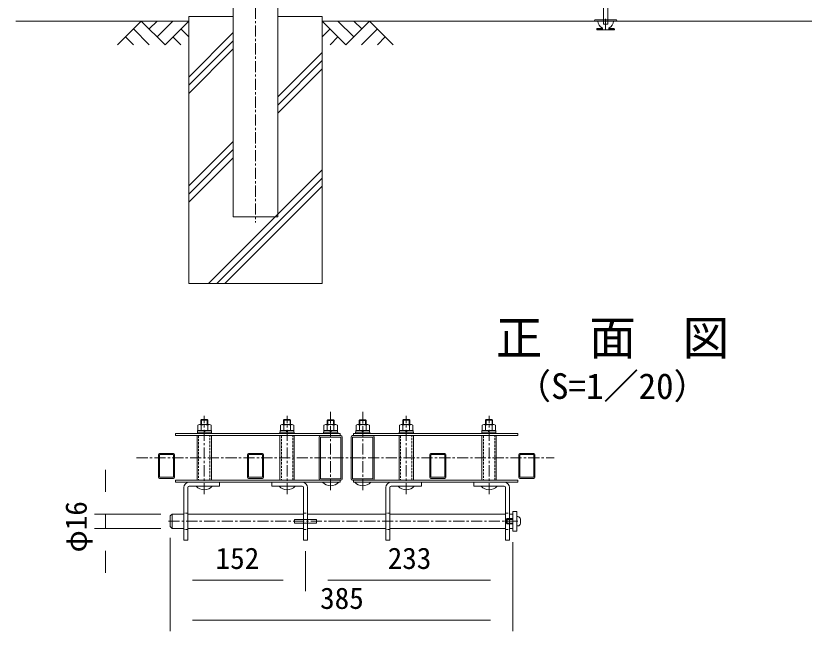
# Model space of a CAD drawing. Units: millimetres, scale not verified. Extents: x -4200 to 4200, y -2970 to 2970.
# Drawn here: x -264 to 1508, y -1904 to -521 of the extents above; entities that cross this region are included whole.
import ezdxf
from ezdxf.enums import TextEntityAlignment as Align

# ---------------------------------------------------------------- set-up
doc = ezdxf.new("R2010")
doc.units = ezdxf.units.MM
doc.header["$LTSCALE"] = 20
doc.linetypes.add('USER1', pattern=[2, 1.25, -0.25, 0.25, -0.25])
doc.linetypes.add('USER2', pattern=[0.375, 0.25, -0.125])
doc.layers.add('0-0_D-TTL-TXT', color=7, linetype='Continuous')
for name, color, linetype, lineweight in [('0-2_D-STR-DIM', 7, 'Continuous', 9), ('0-4_D-BGD', 7, 'Continuous', 9), ('0-5_D-STR1', 1, 'Continuous', 18), ('0-6_D-STR3', 3, 'Continuous', 13), ('0-7_D-BMK', 2, 'USER1', 13), ('0-8_D-STR4', 7, 'Continuous', 9), ('0-9_D-DCR-HCH', 7, 'Continuous', 9)]:
    doc.layers.add(name, color=color, linetype=linetype, lineweight=lineweight)
doc.styles.add('ＭＳ ゴシック', font='')
doc.styles.get('ＭＳ ゴシック').set_extended_font_data('MS Gothic')

msp = doc.modelspace()

# ---------------------------------------------------------------- linework, layer by layer
at = {"layer": '0-2_D-STR-DIM'}
for p, q in [((-62.35, -1591.1), (-62.35, -1541.1)), ((62.09, -1641.1), (-87.35, -1641.1)), ((-62.35, -1641.1), (-62.35, -1673.1)), ((62.09, -1673.1), (-87.35, -1673.1)), ((83.09, -1694.1), (83.09, -1814.38)), ((853.08, -1704.1), (853.08, -1814.38)), ((-62.35, -1723.1), (-62.35, -1773.1)), ((83.09, -1719.1), (83.09, -1904.13)), ((387.08, -1724.1), (387.08, -1814.38)), ((387.08, -1724.1), (387.08, -1814.38)), ((853.08, -1729.1), (853.08, -1904.13)), ((133.09, -1789.38), (337.08, -1789.38)), ((437.08, -1789.38), (803.08, -1789.38)), ((803.08, -1879.13), (133.09, -1879.13))]:
    msp.add_line(p, q, dxfattribs=at)
at = {"layer": '0-4_D-BGD'}
for p, q in [((124.53, -532.58), (-264.08, -532.58)), ((1734.53, -532.58), (424.53, -532.58))]:
    msp.add_line(p, q, dxfattribs=at)
at = {"layer": '0-5_D-STR1'}
for p, q in [((224.53, 1284.42), (224.53, -972.58)), ((324.53, 1284.42), (324.53, -972.58)), ((224.53, -972.58), (324.53, -972.58)), ((417.58, -1561.3), (417.58, -1467.7)), ((420.78, -1464.5), (466.38, -1464.5)), ((469.58, -1467.7), (469.58, -1561.3)), ((489.58, -1467.7), (489.58, -1561.3)), ((538.38, -1464.5), (492.78, -1464.5)), ((541.58, -1561.3), (541.58, -1467.7)), ((58.98, -1504.5), (90.18, -1504.5)), ((258.98, -1504.5), (290.18, -1504.5)), ((700.18, -1504.5), (668.98, -1504.5)), ((900.18, -1504.5), (868.98, -1504.5)), ((56.58, -1558.1), (56.58, -1506.9)), ((92.58, -1506.9), (92.58, -1558.1)), ((256.58, -1558.1), (256.58, -1506.9)), ((292.58, -1506.9), (292.58, -1558.1)), ((666.58, -1506.9), (666.58, -1558.1)), ((702.58, -1558.1), (702.58, -1506.9)), ((866.58, -1506.9), (866.58, -1558.1)), ((902.58, -1558.1), (902.58, -1506.9)), ((90.18, -1560.5), (58.98, -1560.5)), ((290.18, -1560.5), (258.98, -1560.5)), ((466.38, -1564.5), (420.78, -1564.5)), ((492.78, -1564.5), (538.38, -1564.5)), ((668.98, -1560.5), (700.18, -1560.5)), ((868.98, -1560.5), (900.18, -1560.5))]:
    msp.add_line(p, q, dxfattribs=at)
for points in [[(466.38, -1561.3), (420.78, -1561.3), (420.78, -1467.7), (466.38, -1467.7)], [(492.78, -1561.3), (538.38, -1561.3), (538.38, -1467.7), (492.78, -1467.7)], [(90.18, -1558.1), (58.98, -1558.1), (58.98, -1506.9), (90.18, -1506.9)], [(290.18, -1558.1), (258.98, -1558.1), (258.98, -1506.9), (290.18, -1506.9)], [(668.98, -1558.1), (700.18, -1558.1), (700.18, -1506.9), (668.98, -1506.9)], [(868.98, -1558.1), (900.18, -1558.1), (900.18, -1506.9), (868.98, -1506.9)]]:
    msp.add_lwpolyline(points, close=True, dxfattribs=at)
for centre, radius, start, end in [((420.78, -1467.7), 3.2, 90, 180), ((466.38, -1467.7), 3.2, 0, 90), ((492.78, -1467.7), 3.2, 90, 180), ((538.38, -1467.7), 3.2, 0, 90), ((58.98, -1506.9), 2.4, 90, 180), ((90.18, -1506.9), 2.4, 0, 90), ((258.98, -1506.9), 2.4, 90, 180), ((290.18, -1506.9), 2.4, 0, 90), ((668.98, -1506.9), 2.4, 90, 180), ((700.18, -1506.9), 2.4, 0, 90), ((868.98, -1506.9), 2.4, 90, 180), ((900.18, -1506.9), 2.4, 0, 90), ((58.98, -1558.1), 2.4, 180, 270), ((90.18, -1558.1), 2.4, 270, 0), ((258.98, -1558.1), 2.4, 180, 270), ((290.18, -1558.1), 2.4, 270, 0), ((668.98, -1558.1), 2.4, 180, 270), ((700.18, -1558.1), 2.4, 270, 0), ((868.98, -1558.1), 2.4, 180, 270), ((900.18, -1558.1), 2.4, 270, 0), ((420.78, -1561.3), 3.2, 180, 270), ((466.38, -1561.3), 3.2, 270, 0), ((492.78, -1561.3), 3.2, 180, 270), ((538.38, -1561.3), 3.2, 270, 0)]:
    msp.add_arc(centre, radius, start, end, dxfattribs=at)
at = {"layer": '0-6_D-STR3'}
for p, q in [((1056.53, -422.58), (1056.53, -539.64)), ((1066.53, -422.58), (1066.53, -539.64)), ((1038.53, -529.58), (1084.53, -529.58)), ((1036.53, -531.58), (1036.53, -532.58)), ((1036.53, -532.58), (1086.53, -532.58)), ((1056.53, -539.64), (1066.53, -539.64)), ((1086.53, -531.58), (1086.53, -532.58)), ((1041.53, -551.08), (1042.03, -549.58)), ((1041.53, -551.08), (1053.04, -551.08)), ((1041.53, -551.08), (1041.53, -552.58)), ((1041.53, -552.58), (1081.53, -552.58)), ((1042.03, -549.58), (1054.54, -549.58)), ((1068.51, -549.58), (1081.03, -549.58)), ((1070.01, -551.08), (1081.53, -551.08)), ((1081.03, -549.58), (1081.53, -551.08)), ((1081.53, -551.08), (1081.53, -552.58)), ((152.94, -1428.1), (151.59, -1429.46)), ((151.59, -1429.46), (167.59, -1429.46)), ((151.59, -1439.7), (151.59, -1429.46)), ((152.94, -1439.7), (152.94, -1428.1)), ((152.94, -1428.1), (166.23, -1428.1)), ((166.23, -1439.7), (166.23, -1428.1)), ((167.59, -1429.46), (166.23, -1428.1)), ((167.59, -1439.7), (167.59, -1429.46)), ((338.93, -1428.1), (337.58, -1429.46)), ((337.58, -1439.7), (337.58, -1429.46)), ((337.58, -1429.46), (353.58, -1429.46)), ((338.93, -1439.7), (338.93, -1428.1)), ((338.93, -1428.1), (352.23, -1428.1)), ((352.23, -1439.7), (352.23, -1428.1)), ((436.93, -1429.1), (435.58, -1430.46)), ((435.58, -1430.46), (451.58, -1430.46)), ((435.58, -1439.7), (435.58, -1430.46)), ((436.93, -1429.1), (450.23, -1429.1)), ((436.93, -1439.7), (436.93, -1429.1)), ((450.23, -1439.7), (450.23, -1429.1)), ((451.58, -1430.46), (450.23, -1429.1)), ((451.58, -1439.7), (451.58, -1430.46)), ((507.58, -1439.7), (507.58, -1430.46)), ((508.93, -1439.7), (508.93, -1429.1)), ((522.23, -1429.1), (508.93, -1429.1)), ((522.23, -1429.1), (523.58, -1430.46)), ((522.23, -1439.7), (522.23, -1429.1)), ((523.58, -1439.7), (523.58, -1430.46)), ((605.58, -1429.46), (606.93, -1428.1)), ((621.58, -1429.46), (605.58, -1429.46)), ((605.58, -1439.7), (605.58, -1429.46)), ((620.23, -1428.1), (606.93, -1428.1)), ((606.93, -1439.7), (606.93, -1428.1)), ((620.23, -1439.7), (620.23, -1428.1)), ((620.23, -1428.1), (621.58, -1429.46)), ((621.58, -1439.7), (621.58, -1429.46)), ((791.57, -1429.46), (792.93, -1428.1)), ((791.57, -1439.7), (791.57, -1429.46)), ((807.57, -1429.46), (791.57, -1429.46)), ((792.93, -1439.7), (792.93, -1428.1)), ((806.22, -1428.1), (807.57, -1429.46)), ((807.57, -1439.7), (807.57, -1429.46)), ((144.69, -1452.7), (144.69, -1456.7)), ((175.49, -1452.7), (144.69, -1452.7)), ((145.09, -1452.7), (145.09, -1441.1)), ((175.09, -1452.7), (145.09, -1452.7)), ((171.64, -1439.7), (148.55, -1439.7)), ((152.59, -1452.7), (152.59, -1441.1)), ((159.09, -1452.7), (159.09, -1456.7)), ((161.09, -1452.7), (161.09, -1456.7)), ((167.59, -1452.7), (167.59, -1441.1)), ((175.09, -1452.7), (175.09, -1441.1)), ((175.49, -1456.7), (175.49, -1452.7)), ((360.98, -1452.7), (330.18, -1452.7)), ((330.18, -1452.7), (330.18, -1456.7)), ((330.58, -1452.7), (330.58, -1441.1)), ((360.58, -1452.7), (330.58, -1452.7)), ((357.14, -1439.7), (334.05, -1439.7)), ((338.08, -1452.7), (338.08, -1441.1)), ((344.58, -1452.7), (344.58, -1456.7)), ((346.58, -1452.7), (346.58, -1456.7)), ((353.08, -1452.7), (353.08, -1441.1)), ((360.58, -1452.7), (360.58, -1441.1)), ((360.98, -1456.7), (360.98, -1452.7)), ((458.98, -1452.7), (428.18, -1452.7)), ((428.18, -1452.7), (428.18, -1456.7)), ((428.58, -1452.7), (428.58, -1441.1)), ((458.58, -1452.7), (428.58, -1452.7)), ((455.14, -1439.7), (432.05, -1439.7)), ((436.08, -1452.7), (436.08, -1441.1)), ((442.58, -1452.7), (442.58, -1456.7)), ((444.58, -1452.7), (444.58, -1456.7)), ((451.08, -1452.7), (451.08, -1441.1)), ((458.58, -1452.7), (458.58, -1441.1)), ((458.98, -1456.7), (458.98, -1452.7)), ((500.18, -1452.7), (530.98, -1452.7)), ((500.18, -1456.7), (500.18, -1452.7)), ((500.58, -1452.7), (500.58, -1441.1)), ((500.58, -1452.7), (530.58, -1452.7)), ((504.02, -1439.7), (527.11, -1439.7)), ((508.08, -1452.7), (508.08, -1441.1)), ((514.58, -1452.7), (514.58, -1456.7)), ((516.58, -1452.7), (516.58, -1456.7)), ((523.08, -1452.7), (523.08, -1441.1)), ((530.58, -1452.7), (530.58, -1441.1)), ((598.18, -1452.7), (628.98, -1452.7)), ((598.18, -1456.7), (598.18, -1452.7)), ((598.58, -1452.7), (598.58, -1441.1)), ((598.58, -1452.7), (628.58, -1452.7)), ((602.02, -1439.7), (625.11, -1439.7)), ((606.08, -1452.7), (606.08, -1441.1)), ((612.58, -1452.7), (612.58, -1456.7)), ((614.58, -1452.7), (614.58, -1456.7)), ((621.08, -1452.7), (621.08, -1441.1)), ((628.58, -1452.7), (628.58, -1441.1)), ((628.98, -1452.7), (628.98, -1456.7)), ((783.67, -1456.7), (783.67, -1452.7)), ((783.67, -1452.7), (814.47, -1452.7)), ((784.07, -1452.7), (784.07, -1441.1)), ((784.07, -1452.7), (814.07, -1452.7)), ((787.52, -1439.7), (810.61, -1439.7)), ((791.57, -1452.7), (791.57, -1441.1)), ((798.07, -1452.7), (798.07, -1456.7)), ((800.07, -1452.7), (800.07, -1456.7)), ((806.57, -1452.7), (806.57, -1441.1)), ((814.07, -1452.7), (814.07, -1441.1)), ((814.47, -1452.7), (814.47, -1456.7)), ((94.58, -1459.9), (94.58, -1464.5)), ((464.58, -1459.9), (94.58, -1459.9)), ((464.58, -1464.5), (94.58, -1464.5)), ((175.49, -1464.5), (143.69, -1464.5)), ((143.69, -1464.5), (143.69, -1564.5)), ((144.09, -1456.7), (144.09, -1459.9)), ((176.09, -1456.7), (144.09, -1456.7)), ((144.69, -1456.7), (175.49, -1456.7)), ((175.49, -1564.5), (175.49, -1464.5)), ((361.58, -1456.7), (329.58, -1456.7)), ((329.58, -1456.7), (329.58, -1459.9)), ((361.58, -1459.9), (329.58, -1459.9)), ((329.68, -1464.5), (329.68, -1564.5)), ((361.48, -1464.5), (329.68, -1464.5)), ((330.18, -1456.7), (360.98, -1456.7)), ((361.48, -1564.5), (361.48, -1464.5)), ((361.58, -1456.7), (361.58, -1459.9)), ((459.58, -1456.7), (427.58, -1456.7)), ((427.58, -1456.7), (427.58, -1459.9)), ((459.58, -1459.9), (427.58, -1459.9)), ((428.18, -1456.7), (458.98, -1456.7)), ((459.58, -1456.7), (459.58, -1459.9)), ((464.58, -1459.9), (464.58, -1464.5)), ((494.58, -1459.9), (864.58, -1459.9)), ((494.58, -1459.9), (494.58, -1464.5)), ((494.58, -1464.5), (864.58, -1464.5)), ((499.58, -1456.7), (531.58, -1456.7)), ((499.58, -1456.7), (499.58, -1459.9)), ((499.58, -1459.9), (531.58, -1459.9)), ((531.58, -1456.7), (531.58, -1459.9)), ((597.58, -1456.7), (629.58, -1456.7)), ((597.58, -1456.7), (597.58, -1459.9)), ((597.58, -1459.9), (629.58, -1459.9)), ((597.68, -1464.5), (597.68, -1564.5)), ((629.48, -1464.5), (597.68, -1464.5)), ((628.98, -1456.7), (598.18, -1456.7)), ((629.48, -1564.5), (629.48, -1464.5)), ((629.58, -1456.7), (629.58, -1459.9)), ((780.07, -1459.9), (815.07, -1459.9)), ((783.07, -1456.7), (815.07, -1456.7)), ((783.07, -1456.7), (783.07, -1459.9)), ((783.07, -1459.9), (815.07, -1459.9)), ((814.47, -1456.7), (783.67, -1456.7)), ((783.67, -1464.5), (783.67, -1564.5)), ((815.47, -1464.5), (783.67, -1464.5)), ((815.07, -1456.7), (815.07, -1459.9)), ((815.47, -1564.5), (815.47, -1464.5)), ((864.58, -1459.9), (864.58, -1464.5)), ((464.58, -1564.5), (94.58, -1564.5)), ((143.69, -1564.5), (175.49, -1564.5)), ((193.59, -1578.1), (193.59, -1569.1)), ((311.58, -1578.1), (311.58, -1569.1)), ((461.58, -1569.1), (425.58, -1569.1)), ((464.58, -1569.1), (464.58, -1564.5)), ((494.58, -1564.5), (864.58, -1564.5)), ((494.58, -1569.1), (494.58, -1564.5)), ((494.58, -1569.1), (864.58, -1569.1)), ((497.58, -1569.1), (533.58, -1569.1)), ((579.58, -1569.1), (647.58, -1569.1)), ((597.68, -1564.5), (629.48, -1564.5)), ((647.58, -1578.1), (647.58, -1569.1)), ((765.57, -1578.1), (765.57, -1569.1)), ((833.57, -1569.1), (765.57, -1569.1)), ((783.67, -1564.5), (815.47, -1564.5)), ((864.58, -1569.1), (864.58, -1564.5)), ((113.59, -1581.1), (113.59, -1699.1)), ((122.59, -1581.1), (122.59, -1699.1)), ((125.59, -1578.1), (193.59, -1578.1)), ((177.59, -1578.1), (141.59, -1578.1)), ((379.58, -1578.1), (311.58, -1578.1)), ((382.58, -1581.1), (382.58, -1699.1)), ((567.58, -1581.1), (567.58, -1699.1)), ((576.58, -1581.1), (576.58, -1699.1)), ((579.58, -1578.1), (647.58, -1578.1)), ((595.58, -1578.1), (631.58, -1578.1)), ((833.57, -1578.1), (765.57, -1578.1)), ((781.57, -1578.1), (817.57, -1578.1)), ((836.57, -1581.1), (836.57, -1699.1)), ((845.57, -1581.1), (845.57, -1699.1)), ((83.09, -1645.1), (87.09, -1641.1)), ((87.09, -1641.1), (87.09, -1673.1)), ((87.09, -1641.1), (113.59, -1641.1)), ((122.59, -1641.1), (382.58, -1641.1)), ((391.58, -1641.1), (567.58, -1641.1)), ((576.58, -1641.1), (836.57, -1641.1)), ((845.57, -1641.1), (853.08, -1641.1)), ((862.08, -1635.1), (853.08, -1635.1)), ((853.08, -1635.1), (853.08, -1679.1)), ((862.08, -1679.1), (862.08, -1635.1)), ((862.08, -1667.6), (862.08, -1646.6)), ((863.88, -1646.6), (862.08, -1646.6)), ((412.08, -1653.1), (362.08, -1653.1)), ((362.08, -1653.1), (362.08, -1661.1)), ((362.08, -1661.1), (412.08, -1661.1)), ((412.08, -1661.1), (412.08, -1653.1)), ((838.08, -1653.1), (840.08, -1651.1)), ((838.08, -1653.1), (838.08, -1661.1)), ((853.08, -1653.1), (838.08, -1653.1)), ((838.08, -1661.1), (840.08, -1663.1)), ((853.08, -1661.1), (838.08, -1661.1)), ((840.08, -1651.1), (840.08, -1663.1)), ((853.08, -1651.1), (840.08, -1651.1)), ((853.08, -1663.1), (840.08, -1663.1)), ((869.88, -1661.6), (869.88, -1652.6)), ((113.59, -1673.1), (87.09, -1673.1)), ((382.58, -1673.1), (122.59, -1673.1)), ((567.58, -1673.1), (391.58, -1673.1)), ((836.57, -1673.1), (576.58, -1673.1)), ((853.08, -1673.1), (845.57, -1673.1)), ((853.08, -1679.1), (862.08, -1679.1)), ((863.88, -1667.6), (862.08, -1667.6)), ((113.59, -1699.1), (122.59, -1699.1)), ((567.58, -1699.1), (576.58, -1699.1)), ((845.57, -1699.1), (836.57, -1699.1))]:
    msp.add_line(p, q, dxfattribs=at)
at = {"layer": '0-6_D-STR3', "linetype": 'USER2'}
for p, q in [((146.89, -1464.5), (146.89, -1564.5)), ((172.29, -1564.5), (172.29, -1464.5)), ((332.88, -1464.5), (332.88, -1564.5)), ((358.28, -1564.5), (358.28, -1464.5)), ((600.88, -1464.5), (600.88, -1564.5)), ((626.28, -1564.5), (626.28, -1464.5)), ((786.87, -1464.5), (786.87, -1564.5)), ((812.27, -1564.5), (812.27, -1464.5)), ((122.59, -1639.1), (113.59, -1639.1)), ((382.58, -1639.1), (391.58, -1639.1)), ((576.58, -1639.1), (567.58, -1639.1)), ((836.57, -1639.1), (845.57, -1639.1)), ((122.59, -1675.1), (113.59, -1675.1)), ((382.58, -1675.1), (391.58, -1675.1)), ((576.58, -1675.1), (567.58, -1675.1)), ((836.57, -1675.1), (845.57, -1675.1))]:
    msp.add_line(p, q, dxfattribs=at)
at = {"layer": '0-6_D-STR3'}
for points in [[(353.58, -1439.7), (353.58, -1429.46), (352.23, -1428.1)], [(523.58, -1430.46), (507.58, -1430.46), (508.93, -1429.1)], [(806.22, -1439.7), (806.22, -1428.1), (792.93, -1428.1)], [(530.98, -1452.7), (530.98, -1456.7), (500.18, -1456.7)], [(176.09, -1456.7), (176.09, -1459.9), (144.09, -1459.9)], [(464.58, -1569.1), (94.58, -1569.1), (94.58, -1564.5)], [(391.58, -1581.1), (391.58, -1699.1), (382.58, -1699.1)], [(87.09, -1673.1), (83.09, -1669.1), (83.09, -1645.1)]]:
    msp.add_lwpolyline(points, dxfattribs=at)
for centre, radius, start, end in [((1038.53, -531.58), 2, 90, 180), ((1084.53, -531.58), 2, 0, 90), ((1061.53, -532.58), 17.5, 180, 243.47465), ((1053.04, -549.58), 1.5, 270, 63.47465), ((1070.01, -549.58), 1.5, 116.52535, 270), ((1061.53, -532.58), 17.5, 296.52535, 0), ((148.84, -1445.39), 5.7, 48.86505, 131.13495), ((160.09, -1460.49), 20.79, 68.85295, 111.14705), ((171.34, -1445.39), 5.7, 48.83491, 131.16509), ((334.33, -1445.39), 5.7, 48.86505, 131.13495), ((345.58, -1460.49), 20.79, 68.85295, 111.14705), ((356.83, -1445.39), 5.7, 48.83491, 131.16509), ((432.33, -1445.39), 5.7, 48.86505, 131.13495), ((443.58, -1460.49), 20.79, 68.85295, 111.14705), ((454.83, -1445.39), 5.7, 48.83491, 131.16509), ((504.33, -1445.39), 5.7, 48.83491, 131.16509), ((515.58, -1460.49), 20.79, 68.85295, 111.14705), ((526.83, -1445.39), 5.7, 48.86505, 131.13495), ((602.33, -1445.39), 5.7, 48.83491, 131.16509), ((613.58, -1460.49), 20.79, 68.85295, 111.14705), ((624.83, -1445.39), 5.7, 48.86505, 131.13495), ((787.82, -1445.39), 5.7, 48.83491, 131.16509), ((799.07, -1460.49), 20.79, 68.85295, 111.14705), ((810.32, -1445.39), 5.7, 48.86505, 131.13495), ((125.59, -1581.1), 12, 90, 180), ((379.58, -1581.1), 12, 0, 90), ((443.58, -1552.85), 24.25, 222.07502, 317.92498), ((515.58, -1552.85), 24.25, 222.07502, 317.92498), ((579.58, -1581.1), 12, 90, 180), ((833.57, -1581.1), 12, 0, 90), ((125.59, -1581.1), 3, 90, 180), ((159.59, -1561.85), 24.25, 222.07502, 317.92498), ((345.58, -1561.85), 24.25, 222.07502, 317.92498), ((379.58, -1581.1), 3, 0, 90), ((579.58, -1581.1), 3, 90, 180), ((613.58, -1561.85), 24.25, 222.07502, 317.92498), ((799.57, -1561.85), 24.25, 222.07502, 317.92498), ((833.57, -1581.1), 3, 0, 90), ((863.88, -1652.6), 6, 0, 90), ((863.88, -1661.6), 6, 270, 0)]:
    msp.add_arc(centre, radius, start, end, dxfattribs=at)
at = {"layer": '0-7_D-BMK'}
for p, q in [((274.53, 1297.42), (274.53, -985.58)), ((1061.53, -527.38), (1061.53, -555.05)), ((443.58, -1587.11), (443.58, -1410.95)), ((515.58, -1587.11), (515.58, -1410.95)), ((159.59, -1596.11), (159.59, -1419.95)), ((345.58, -1596.11), (345.58, -1419.95)), ((613.58, -1596.11), (613.58, -1419.95)), ((799.57, -1596.11), (799.57, -1419.95)), ((7.57, -1514.5), (945.54, -1514.5)), ((79.09, -1657.1), (864.08, -1657.1))]:
    msp.add_line(p, q, dxfattribs=at)
at = {"layer": '0-8_D-STR4'}
for p, q in [((124.53, -522.58), (124.53, -1122.58)), ((124.53, -522.58), (224.53, -522.58)), ((324.53, -522.58), (424.53, -522.58)), ((424.53, -522.58), (424.53, -1122.58)), ((124.53, -1122.58), (424.53, -1122.58))]:
    msp.add_line(p, q, dxfattribs=at)
at = {"layer": '0-9_D-DCR-HCH'}
for p, q in [((18.1, -532.58), (-35.11, -585.8)), ((18.1, -532.58), (71.31, -585.8)), ((35.75, -550.41), (53.58, -532.58)), ((53.58, -568.06), (89.05, -532.58)), ((71.31, -585.8), (124.53, -532.58)), ((477.74, -585.79), (424.53, -532.58)), ((495.48, -568.06), (460, -532.58)), ((530.95, -532.58), (477.74, -585.79)), ((513.31, -550.41), (495.48, -532.58)), ((530.95, -532.58), (584.16, -585.79)), ((0.37, -550.32), (36, -585.8)), ((106.79, -550.32), (124.53, -567.98)), ((124.53, -658.61), (224.53, -558.61)), ((442.26, -550.32), (424.53, -567.98)), ((548.69, -550.32), (513.05, -585.79)), ((-17.37, -568.06), (0.45, -585.8)), ((89.05, -568.06), (106.87, -585.8)), ((124.53, -676.99), (224.53, -576.99)), ((460, -568.06), (442.18, -585.79)), ((566.43, -568.06), (548.61, -585.79)), ((124.53, -695.38), (224.53, -595.37)), ((324.53, -703.3), (424.53, -603.3)), ((324.53, -721.68), (424.53, -621.68)), ((324.53, -740.06), (424.53, -640.06)), ((124.53, -903.3), (224.53, -803.29)), ((124.53, -921.68), (224.53, -821.68)), ((124.53, -940.07), (224.53, -840.07)), ((169.09, -1122.58), (424.53, -867.14)), ((187.47, -1122.58), (424.53, -885.53)), ((205.86, -1122.58), (424.53, -903.91))]:
    msp.add_line(p, q, dxfattribs=at)

# ---------------------------------------------------------------- texts
at = {"layer": '0-0_D-TTL-TXT', "style": 'ＭＳ ゴシック'}
for s, height, p in [('正\u3000面\u3000図', 76.98, (814.61, -1306.16)), ('（S=1／20）', 57.77, (860.09, -1399.35))]:
    msp.add_text(s, height=height, dxfattribs=at).set_placement(p, align=Align.BOTTOM_LEFT)
at = {"layer": '0-2_D-STR-DIM', "style": 'ＭＳ ゴシック'}
msp.add_text('φ16', height=48.09, rotation=90, dxfattribs=at).set_placement((-90.11, -1726.9), align=Align.BOTTOM_LEFT)
for s, p in [('152', (184.96, -1778.63)), ('233', (571.73, -1778.63)), ('385', (419.86, -1868.39))]:
    msp.add_text(s, height=48.09, dxfattribs=at).set_placement(p, align=Align.BOTTOM_LEFT)

doc.saveas('drawing.dxf')
